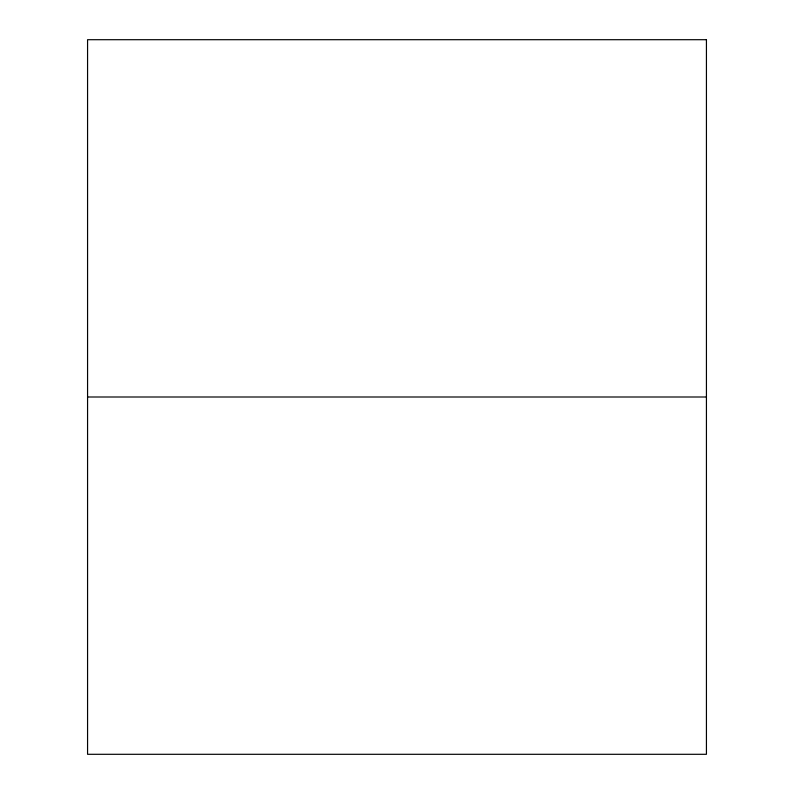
<?xml version="1.0" encoding="UTF-8"?>
<svg xmlns="http://www.w3.org/2000/svg" width="794" height="794" viewBox="0 0 794 794"><rect width="100%" height="100%" fill="white"/><g stroke="black" fill="none" stroke-linecap="round" stroke-linejoin="round"><path stroke-width="1.19" d="M87.568 397L706.432 397M706.432 39.7L87.568 39.7L87.568 754.3L706.432 754.3L706.432 39.7"/></g></svg>
